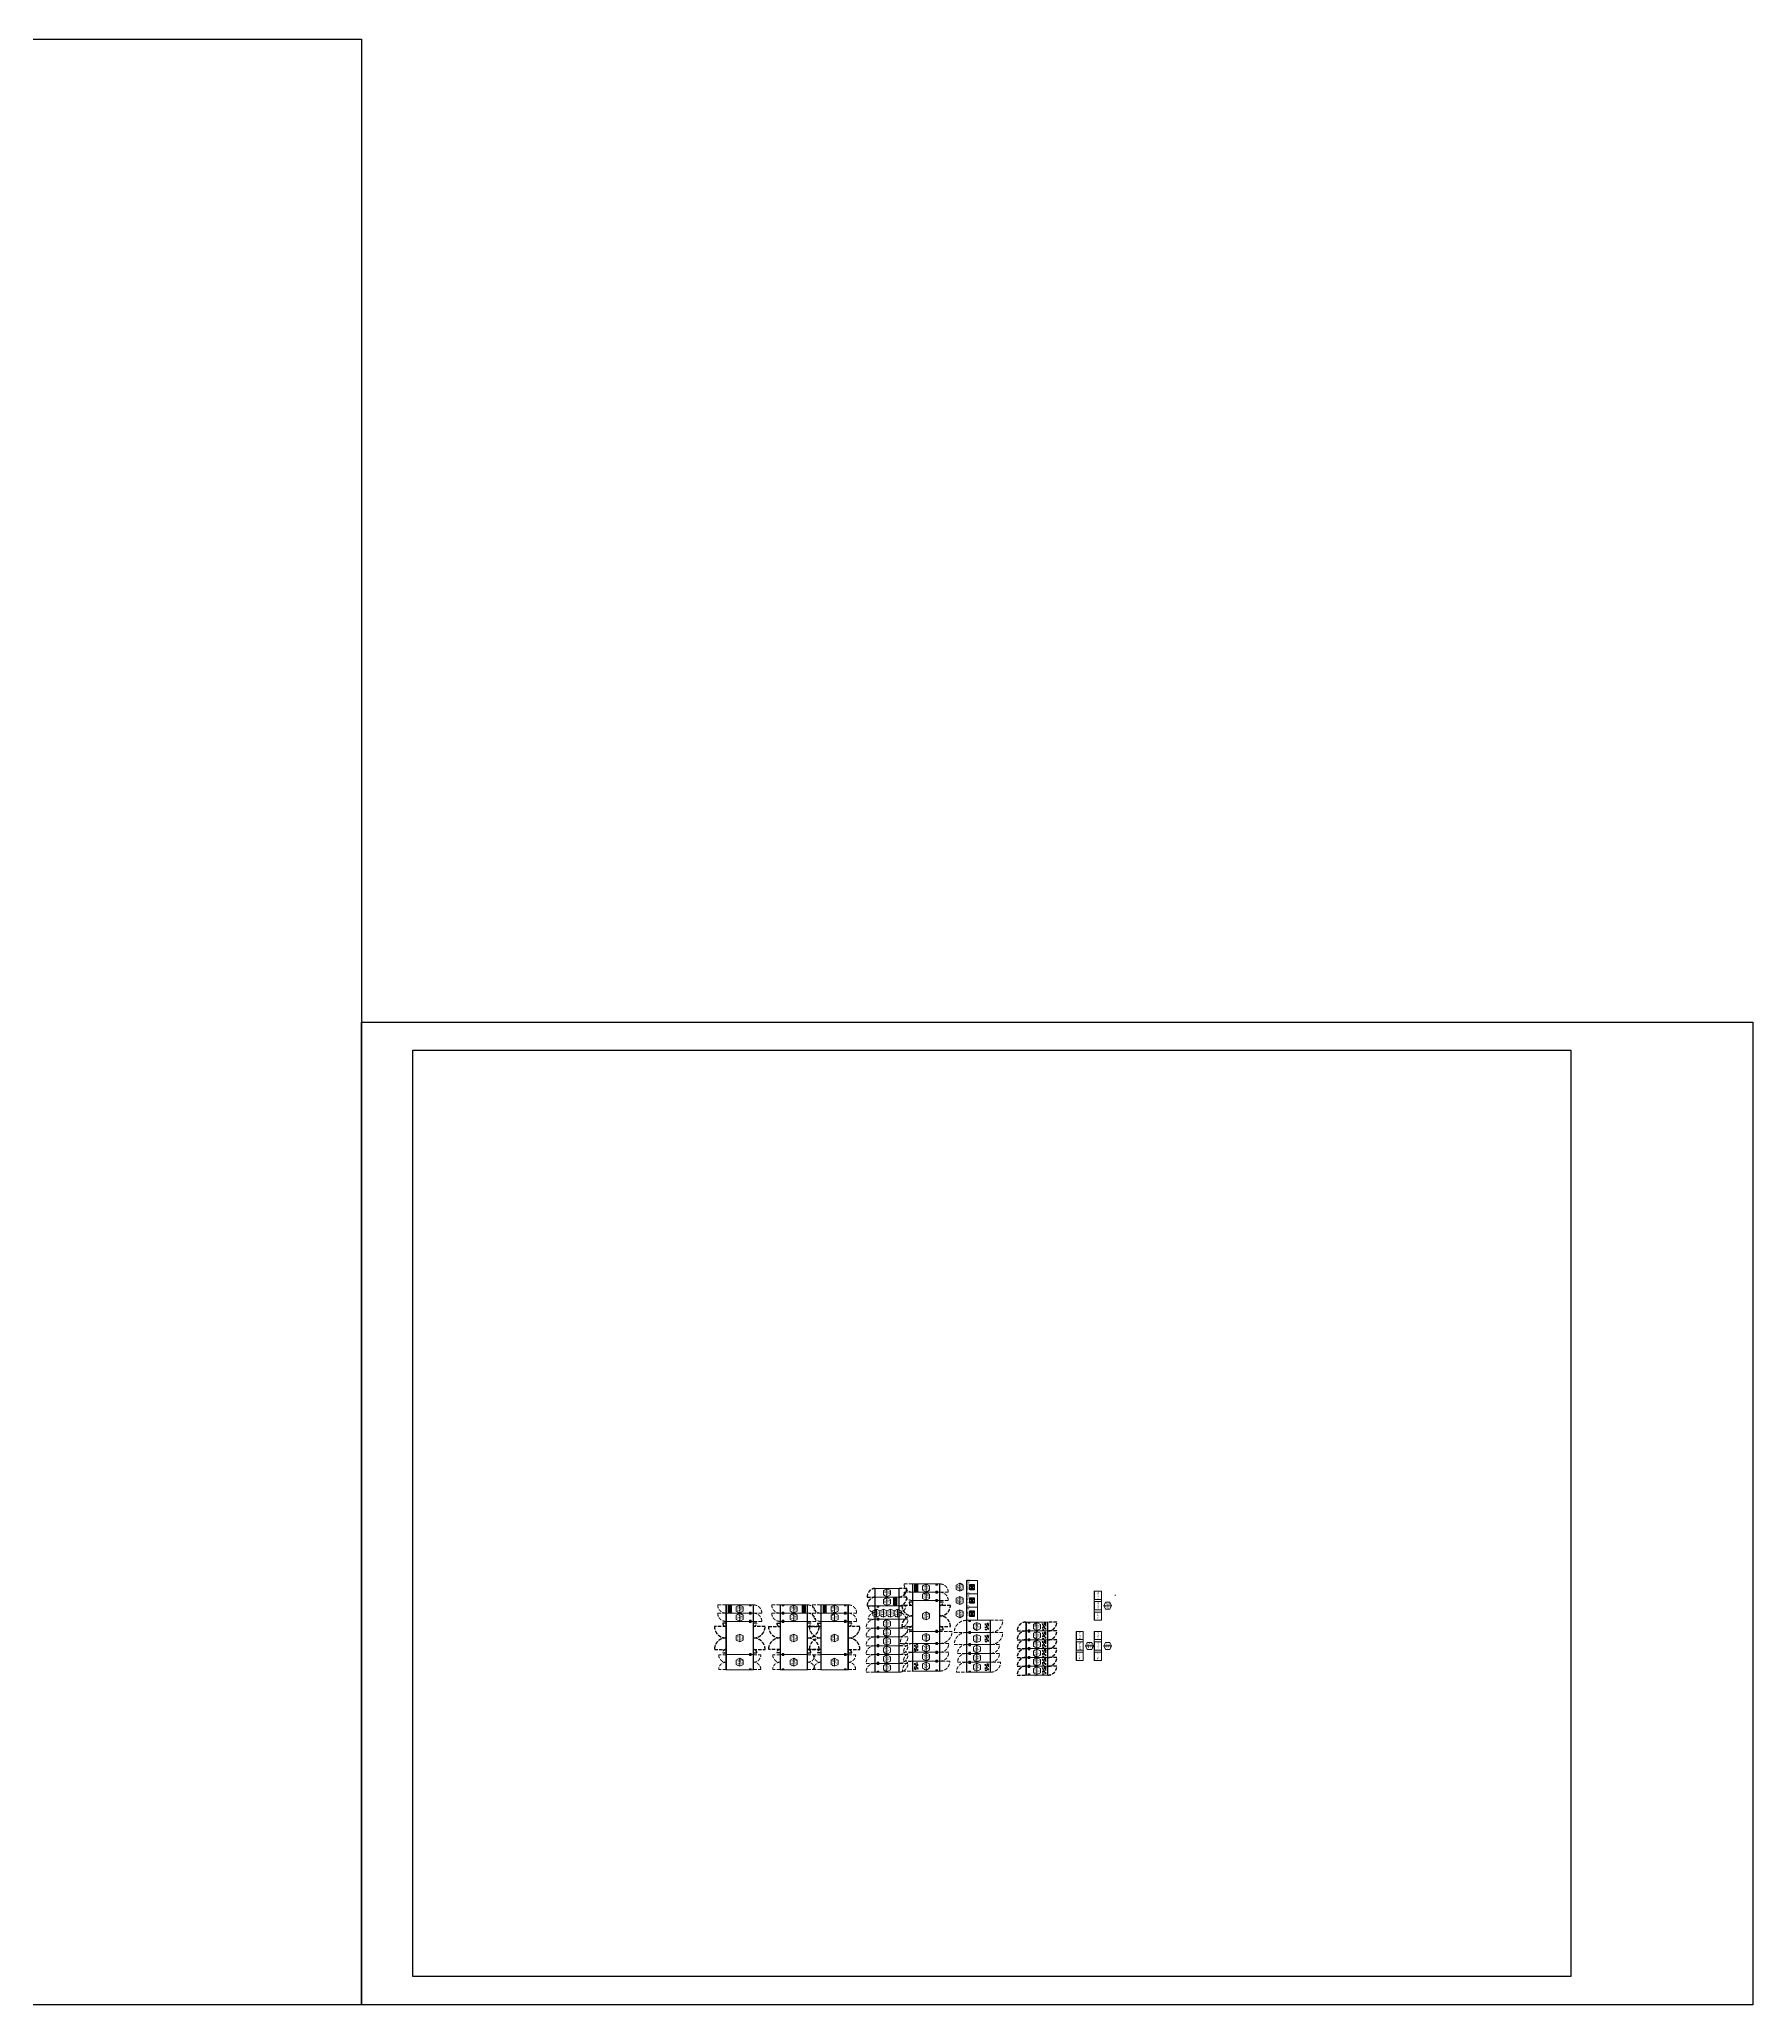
# Model space of a CAD drawing. Header units: millimetres. Extents: x 0 to 504600, y -356400 to 891000.
# Drawn here: x 223085 to 378450, y 712800 to 891000 of the extents above; entities that cross this region are included whole.
import ezdxf
from ezdxf.enums import TextEntityAlignment as Align

# ---------------------------------------------------------------- set-up
doc = ezdxf.new("R2010")
doc.units = ezdxf.units.MM
doc.header["$LTSCALE"] = 150
doc.linetypes.add('D1', pattern=[3, 1, -1, 1])
doc.linetypes.add('LH2', pattern=[2.85, 2, -0.85])
doc.layers.get('Defpoints').update_dxf_attribs({"color": 150})
doc.layers.add('-----31 Base Plan Equipment', color=5, linetype='Continuous', lineweight=0)
doc.layers.add('NOPLOT', color=191, linetype='Continuous', plot=False)
doc.styles.add('ELEC', font='')
doc.styles.get('ELEC').set_extended_font_data('Dotum')

# ---------------------------------------------------------------- blocks, each defined once
blk = doc.blocks.new('A$C2e8f9a8b')
at = {"color": 0}
blk.add_line((30, 750), (30, 0), dxfattribs=at)
blk.add_lwpolyline([(650, 0), (0, 0), (0, 750), (650, 750)], close=True, dxfattribs=at)
blk = doc.blocks.new('UPS 600kV')
blk.add_line((800, 850), (-402, 850))
blk.add_lwpolyline([(798, -100), (-402, -100), (-402, 900), (798, 900)], close=True)
at = {"layer": 'NOPLOT'}
for p, q in [((-52, 199), (448, 601)), ((448, 199), (-52, 601)), ((-52, 400), (448, 400))]:
    blk.add_line(p, q, dxfattribs=at)
blk.add_lwpolyline([(448, 601), (448, 199), (-52, 199), (-52, 601)], close=True, dxfattribs=at)
at = {"layer": 'NOPLOT', "style": 'ELEC', "width": 0.85}
blk.add_text('UPS 600', height=178.2, dxfattribs=at).set_placement((-26, 731), align=Align.MIDDLE_LEFT)
blk = doc.blocks.new('900X2500')
at = {"color": 8, "linetype": 'LH2'}
for p, q in [((-3400, 0), (-2458, 0)), ((900, 900), (-42, 900))]:
    blk.add_line(p, q, dxfattribs=at)
for p, q in [((-2460, 900), (-2460, 0)), ((-210, 850), (-360, 800)), ((-360, 850), (-210, 800)), ((-210, 50), (-360, 100)), ((-360, 50), (-210, 100)), ((-40, 900), (-40, 0))]:
    blk.add_line(p, q)
at = {"elevation": 0}
for points in [[(-2500, 900), (-2500, 0), (0, 0), (0, 900)], [(-360, 850), (-210, 850), (-210, 800), (-360, 800)], [(-360, 50), (-210, 50), (-210, 100), (-360, 100)]]:
    blk.add_lwpolyline(points, close=True, dxfattribs=at)
at = {"color": 8, "linetype": 'LH2'}
for centre, start, end in [((-2500, 0), 90, 180), ((0, 900), 270, 0)]:
    blk.add_arc(centre, 900, start, end, dxfattribs=at)
blk = doc.blocks.new('800X2500')
at = {"color": 8, "linetype": 'LH2'}
for p, q in [((-3300, 0), (-2458, 0)), ((800, 800), (-42, 800))]:
    blk.add_line(p, q, dxfattribs=at)
for p, q in [((-2460, 800), (-2460, 0)), ((-210, 750), (-360, 700)), ((-360, 750), (-210, 700)), ((-210, 50), (-360, 100)), ((-360, 50), (-210, 100)), ((-40, 800), (-40, 0))]:
    blk.add_line(p, q)
for points in [[(-2500, 800), (-2500, 0), (0, 0), (0, 800)], [(-360, 750), (-210, 750), (-210, 700), (-360, 700)], [(-360, 50), (-210, 50), (-210, 100), (-360, 100)]]:
    blk.add_lwpolyline(points, close=True)
for centre, start, end in [((-2500, 0), 90, 180), ((0, 800), 270, 0)]:
    blk.add_arc(centre, 800, start, end, dxfattribs=at)
blk = doc.blocks.new('1100X2500')
at = {"color": 8, "linetype": 'LH2'}
for p, q in [((-3600, 0), (-2458, 0)), ((1100, 1100), (-42, 1100))]:
    blk.add_line(p, q, dxfattribs=at)
for p, q in [((-2460, 1100), (-2460, 0)), ((-210, 1050), (-360, 1000)), ((-360, 1050), (-210, 1000)), ((-210, 50), (-360, 100)), ((-360, 50), (-210, 100)), ((-40, 1100), (-40, 0))]:
    blk.add_line(p, q)
at = {"elevation": 0}
for points in [[(-2500, 1100), (-2500, 0), (0, 0), (0, 1100)], [(-360, 1050), (-210, 1050), (-210, 1000), (-360, 1000)], [(-360, 50), (-210, 50), (-210, 100), (-360, 100)]]:
    blk.add_lwpolyline(points, close=True, dxfattribs=at)
at = {"color": 8, "linetype": 'LH2'}
for centre, start, end in [((-2500, 0), 90, 180), ((0, 1100), 270, 0)]:
    blk.add_arc(centre, 1100, start, end, dxfattribs=at)
blk = doc.blocks.new('750X2500')
at = {"color": 8, "linetype": 'LH2'}
for p, q in [((-3250, 750), (-2458, 750)), ((750, 0), (-42, 0))]:
    blk.add_line(p, q, dxfattribs=at)
for p, q in [((-2460, 750), (-2460, 0)), ((-210, 700), (-360, 650)), ((-360, 700), (-210, 650)), ((-210, 50), (-360, 100)), ((-360, 50), (-210, 100)), ((-40, 750), (-40, 0))]:
    blk.add_line(p, q)
for points in [[(-2500, 750), (-2500, 0), (0, 0), (0, 750)], [(-360, 700), (-210, 700), (-210, 650), (-360, 650)], [(-360, 50), (-210, 50), (-210, 100), (-360, 100)]]:
    blk.add_lwpolyline(points, close=True)
for centre, start, end in [((-2500, 750), 180, 270), ((0, 0), 0, 90)]:
    blk.add_arc(centre, 750, start, end, dxfattribs=at)
blk = doc.blocks.new('1400X2500')
at = {"color": 8, "linetype": 'LH2'}
for p, q in [((-2500, 1360, 0), (-3160, 1360, 0)), ((-2500, 40, 0), (-3160, 40, 0)), ((0, 1360, 0), (660, 1360, 0)), ((0, 40, 0), (660, 40, 0))]:
    blk.add_line(p, q, dxfattribs=at)
for p, q in [((-2458, 0, 0), (-2458, 1400, 0)), ((-360, 1350, 0), (-210, 1300, 0)), ((-360, 1300, 0), (-210, 1350, 0)), ((-360, 100, 0), (-210, 50, 0)), ((-360, 50, 0), (-210, 100, 0)), ((-40, 0), (-40, 1400))]:
    blk.add_line(p, q)
for points in [[(0, 0), (0, 1400), (-2500, 1400), (-2500, 0)], [(-210, 1350), (-210, 1300), (-360, 1300), (-360, 1350)], [(-210, 100), (-210, 50), (-360, 50), (-360, 100)]]:
    blk.add_lwpolyline(points, close=True)
for centre, start, end in [((-2500, 1360, 0), 180, 270), ((-2500, 40, 0), 90, 180), ((0, 1360, 0), 270, 0), ((0, 40, 0), 0, 90)]:
    blk.add_arc(centre, 660, start, end, dxfattribs=at)
blk = doc.blocks.new('800x2200')
at = {"color": 8, "linetype": 'LH2'}
for p, q in [((-3000, 0), (-2158, 0)), ((800, 800), (-42, 800))]:
    blk.add_line(p, q, dxfattribs=at)
for p, q in [((-2160, 0), (-2160, 800)), ((-1990, 750), (-1840, 700)), ((-1840, 750), (-1990, 700)), ((-1990, 50), (-1840, 100)), ((-1840, 50), (-1990, 100)), ((-40, 0), (-40, 800))]:
    blk.add_line(p, q)
for points in [[(0, 0), (0, 800), (-2200, 800), (-2200, 0)], [(-1840, 750), (-1990, 750), (-1990, 700), (-1840, 700)], [(-1840, 50), (-1990, 50), (-1990, 100), (-1840, 100)]]:
    blk.add_lwpolyline(points, close=True)
for centre, start, end in [((-2200, 0), 90, 180), ((0, 800), 270, 0)]:
    blk.add_arc(centre, 800, start, end, dxfattribs=at)
blk = doc.blocks.new('900x2200')
at = {"color": 8, "linetype": 'LH2'}
for p, q in [((-3100, 0), (-2158, 0)), ((900, 900), (-42, 900))]:
    blk.add_line(p, q, dxfattribs=at)
for p, q in [((-2160, 900), (-2160, 0)), ((-210, 850), (-360, 800)), ((-360, 850), (-210, 800)), ((-210, 50), (-360, 100)), ((-360, 50), (-210, 100)), ((-40, 900), (-40, 0))]:
    blk.add_line(p, q)
for points in [[(-2200, 900), (-2200, 0), (0, 0), (0, 900)], [(-360, 850), (-210, 850), (-210, 800), (-360, 800)], [(-360, 50), (-210, 50), (-210, 100), (-360, 100)]]:
    blk.add_lwpolyline(points, close=True)
for centre, start, end in [((-2200, 0), 90, 180), ((0, 900), 270, 0)]:
    blk.add_arc(centre, 900, start, end, dxfattribs=at)
blk = doc.blocks.new('1100x2200')
at = {"color": 8, "linetype": 'LH2'}
for p, q in [((-3300, 0), (-2158, 0)), ((1100, 1100), (-42, 1100))]:
    blk.add_line(p, q, dxfattribs=at)
for p, q in [((-2160, 0), (-2160, 1100)), ((-1990, 1050), (-1840, 1000)), ((-1840, 1050), (-1990, 1000)), ((-1990, 50), (-1840, 100)), ((-1840, 50), (-1990, 100)), ((-40, 0), (-40, 1100))]:
    blk.add_line(p, q)
at = {"elevation": 0}
for points in [[(0, 0), (0, 1100), (-2200, 1100), (-2200, 0)], [(-1840, 1050), (-1990, 1050), (-1990, 1000), (-1840, 1000)], [(-1840, 50), (-1990, 50), (-1990, 100), (-1840, 100)]]:
    blk.add_lwpolyline(points, close=True, dxfattribs=at)
at = {"color": 8, "linetype": 'LH2'}
for centre, start, end in [((-2200, 0), 90, 180), ((0, 1100), 270, 0)]:
    blk.add_arc(centre, 1100, start, end, dxfattribs=at)
blk = doc.blocks.new('1200X2200')
at = {"color": 8, "linetype": 'LH2'}
for p, q in [((-2800, 1200), (-2158, 1200)), ((-2800, 0), (-2158, 0)), ((600, 1200), (-42, 1200)), ((600, 0), (-42, 0))]:
    blk.add_line(p, q, dxfattribs=at)
for p, q in [((-2160, 0), (-2160, 1200)), ((-1990, 1150), (-1840, 1100)), ((-1840, 1150), (-1990, 1100)), ((-1990, 50), (-1840, 100)), ((-1840, 50), (-1990, 100)), ((-40, 0), (-40, 1200))]:
    blk.add_line(p, q)
for points in [[(0, 0), (0, 1200), (-2200, 1200), (-2200, 0)], [(-1840, 1150), (-1990, 1150), (-1990, 1100), (-1840, 1100)], [(-1840, 50), (-1990, 50), (-1990, 100), (-1840, 100)]]:
    blk.add_lwpolyline(points, close=True)
for centre, start, end in [((-2200, 1200), 180, 270), ((-2200, 0), 90, 180), ((0, 1200), 270, 0), ((0, 0), 0, 90)]:
    blk.add_arc(centre, 600, start, end, dxfattribs=at)

msp = doc.modelspace()

# ---------------------------------------------------------------- linework, layer by layer
at = {"layer": '-----31 Base Plan Equipment'}
for p, q in [((298890, 749750), (298890, 750550)), ((301010, 749750), (301010, 750550)), ((298890, 748950), (298890, 749750)), ((301010, 748950), (301010, 749750)), ((302290, 749450), (302290, 746650)), ((304390, 749400), (304540, 749350)), ((304390, 749350), (304540, 749400)), ((304710, 749450), (304710, 746650)), ((285390, 747550), (285390, 744550)), ((287490, 747500), (287640, 747450)), ((287490, 747450), (287640, 747500)), ((287810, 747550), (287810, 744550)), ((290290, 747550), (290290, 744550)), ((290610, 747450), (290460, 747500)), ((290610, 747500), (290460, 747450)), ((292710, 747550), (292710, 744550)), ((293990, 747550), (293990, 744550)), ((296090, 747500), (296240, 747450)), ((296090, 747450), (296240, 747500)), ((296410, 747550), (296410, 744550)), ((304390, 746750), (304540, 746700)), ((304390, 746700), (304540, 746750)), ((309550, 747650), (308850, 747650)), ((312590, 746685), (312590, 747485)), ((312590, 745885), (312590, 746685)), ((312760, 747435), (312910, 747385)), ((312910, 747435), (312760, 747385)), ((312760, 746735), (312910, 746785)), ((312910, 746735), (312760, 746785)), ((314510, 746685), (314510, 747485)), ((314510, 745885), (314510, 746685)), ((312590, 745085), (312590, 745885)), ((312590, 744285), (312590, 745085)), ((312760, 746635), (312910, 746585)), ((312910, 746635), (312760, 746585)), ((312760, 745935), (312910, 745985)), ((312910, 745935), (312760, 745985)), ((312760, 745835), (312910, 745785)), ((312910, 745835), (312760, 745785)), ((312760, 745135), (312910, 745185)), ((312910, 745135), (312760, 745185)), ((312760, 745035), (312910, 744985)), ((312910, 745035), (312760, 744985)), ((314510, 745085), (314510, 745885)), ((314510, 744285), (314510, 745085)), ((287490, 744650), (287640, 744600)), ((287490, 744600), (287640, 744650)), ((290610, 744600), (290460, 744650)), ((290610, 744650), (290460, 744600)), ((296090, 744650), (296240, 744600)), ((296090, 744600), (296240, 744650)), ((312590, 743485), (312590, 744285)), ((312590, 742685), (312590, 743485)), ((312760, 744335), (312910, 744385)), ((312910, 744335), (312760, 744385)), ((312760, 744235), (312910, 744185)), ((312910, 744235), (312760, 744185)), ((312760, 743535), (312910, 743585)), ((312910, 743535), (312760, 743585)), ((312760, 743435), (312910, 743385)), ((312910, 743435), (312760, 743385)), ((314510, 743485), (314510, 744285)), ((314510, 742685), (314510, 743485)), ((312760, 742735), (312910, 742785)), ((312910, 742735), (312760, 742785))]:
    msp.add_line(p, q, dxfattribs=at)
for points in [[(298850, 749750), (298850, 750550), (301050, 750550), (301050, 749750)], [(298850, 748950), (298850, 749750), (301050, 749750), (301050, 748950)], [(304750, 749450), (304750, 746650), (302250, 746650), (302250, 749450)], [(304540, 749400), (304540, 749350), (304390, 749350), (304390, 749400)], [(287850, 747550), (287850, 744550), (285350, 744550), (285350, 747550)], [(287640, 747500), (287640, 747450), (287490, 747450), (287490, 747500)], [(292750, 747550), (292750, 744550), (290250, 744550), (290250, 747550)], [(290460, 747450), (290460, 747500), (290610, 747500), (290610, 747450)], [(296450, 747550), (296450, 744550), (293950, 744550), (293950, 747550)], [(296240, 747500), (296240, 747450), (296090, 747450), (296090, 747500)], [(304540, 746750), (304540, 746700), (304390, 746700), (304390, 746750)], [(314550, 746685), (314550, 747485), (312550, 747485), (312550, 746685)], [(314550, 745885), (314550, 746685), (312550, 746685), (312550, 745885)], [(312910, 747435), (312760, 747435), (312760, 747385), (312910, 747385)], [(312910, 746735), (312760, 746735), (312760, 746785), (312910, 746785)], [(314550, 745085), (314550, 745885), (312550, 745885), (312550, 745085)], [(314550, 744285), (314550, 745085), (312550, 745085), (312550, 744285)], [(312910, 746635), (312760, 746635), (312760, 746585), (312910, 746585)], [(312910, 745935), (312760, 745935), (312760, 745985), (312910, 745985)], [(312910, 745835), (312760, 745835), (312760, 745785), (312910, 745785)], [(312910, 745135), (312760, 745135), (312760, 745185), (312910, 745185)], [(312910, 745035), (312760, 745035), (312760, 744985), (312910, 744985)], [(287640, 744650), (287640, 744600), (287490, 744600), (287490, 744650)], [(290460, 744600), (290460, 744650), (290610, 744650), (290610, 744600)], [(296240, 744650), (296240, 744600), (296090, 744600), (296090, 744650)], [(314550, 743485), (314550, 744285), (312550, 744285), (312550, 743485)], [(314550, 742685), (314550, 743485), (312550, 743485), (312550, 742685)], [(312910, 744335), (312760, 744335), (312760, 744385), (312910, 744385)], [(312910, 744235), (312760, 744235), (312760, 744185), (312910, 744185)], [(312910, 743535), (312760, 743535), (312760, 743585), (312910, 743585)], [(312910, 743435), (312760, 743435), (312760, 743385), (312910, 743385)], [(312910, 742735), (312760, 742735), (312760, 742785), (312910, 742785)]]:
    msp.add_lwpolyline(points, close=True, dxfattribs=at)
for points in [[(299950, 750510), (299950, 749790), (299630, 749950), (299630, 750350), (299950, 750510), (300270, 750350), (300270, 749950), (299950, 749790)], [(303500, 750935), (303500, 750215), (303820, 750375), (303820, 750775), (303500, 750935), (303180, 750775), (303180, 750375), (303500, 750215)], [(306548, 750290), (306548, 751010), (306228, 750850), (306228, 750450), (306548, 750290), (306868, 750450), (306868, 750850), (306548, 751010)], [(286600, 749035), (286600, 748315), (286920, 748475), (286920, 748875), (286600, 749035), (286280, 748875), (286280, 748475), (286600, 748315)], [(291500, 749035), (291500, 748315), (291820, 748475), (291820, 748875), (291500, 749035), (291180, 748875), (291180, 748475), (291500, 748315)], [(295200, 749035), (295200, 748315), (295520, 748475), (295520, 748875), (295200, 749035), (294880, 748875), (294880, 748475), (295200, 748315)], [(299950, 749710), (299950, 748990), (299630, 749150), (299630, 749550), (299950, 749710), (300270, 749550), (300270, 749150), (299950, 748990)], [(303500, 750185), (303500, 749465), (303820, 749625), (303820, 750025), (303500, 750185), (303180, 750025), (303180, 749625), (303500, 749465)], [(306548, 749090), (306548, 749810), (306228, 749650), (306228, 749250), (306548, 749090), (306868, 749250), (306868, 749650), (306548, 749810)], [(306548, 747890), (306548, 748610), (306228, 748450), (306228, 748050), (306548, 747890), (306868, 748050), (306868, 748450), (306548, 748610)], [(320700, 749920), (320600, 749920)], [(286600, 748285), (286600, 747565), (286920, 747725), (286920, 748125), (286600, 748285), (286280, 748125), (286280, 747725), (286600, 747565)], [(291500, 748285), (291500, 747565), (291820, 747725), (291820, 748125), (291500, 748285), (291180, 748125), (291180, 747725), (291500, 747565)], [(295200, 748285), (295200, 747565), (295520, 747725), (295520, 748125), (295200, 748285), (294880, 748125), (294880, 747725), (295200, 747565)], [(299950, 747710), (299950, 746990), (299630, 747150), (299630, 747550), (299950, 747710), (300270, 747550), (300270, 747150), (299950, 746990)], [(299950, 746910), (299950, 746190), (299630, 746350), (299630, 746750), (299950, 746910), (300270, 746750), (300270, 746350), (299950, 746190)], [(303500, 748410), (303500, 747690), (303820, 747850), (303820, 748250), (303500, 748410), (303180, 748250), (303180, 747850), (303500, 747690)], [(308100, 747460), (308100, 746740), (308420, 746900), (308420, 747300), (308100, 747460), (307780, 747300), (307780, 746900), (308100, 746740)], [(313550, 747445), (313550, 746725), (313870, 746885), (313870, 747285), (313550, 747445), (313230, 747285), (313230, 746885), (313550, 746725)], [(286600, 746410), (286600, 745690), (286920, 745850), (286920, 746250), (286600, 746410), (286280, 746250), (286280, 745850), (286600, 745690)], [(291500, 746410), (291500, 745690), (291820, 745850), (291820, 746250), (291500, 746410), (291180, 746250), (291180, 745850), (291500, 745690)], [(295200, 746410), (295200, 745690), (295520, 745850), (295520, 746250), (295200, 746410), (294880, 746250), (294880, 745850), (295200, 745690)], [(299950, 746110), (299950, 745390), (299630, 745550), (299630, 745950), (299950, 746110), (300270, 745950), (300270, 745550), (299950, 745390)], [(299950, 745310), (299950, 744590), (299630, 744750), (299630, 745150), (299950, 745310), (300270, 745150), (300270, 744750), (299950, 744590)], [(303500, 746460), (303500, 745740), (303820, 745900), (303820, 746300), (303500, 746460), (303180, 746300), (303180, 745900), (303500, 745740)], [(303500, 745510), (303500, 744790), (303820, 744950), (303820, 745350), (303500, 745510), (303180, 745350), (303180, 744950), (303500, 744790)], [(308100, 746360), (308100, 745640), (308420, 745800), (308420, 746200), (308100, 746360), (307780, 746200), (307780, 745800), (308100, 745640)], [(308100, 745410), (308100, 744690), (308420, 744850), (308420, 745250), (308100, 745410), (307780, 745250), (307780, 744850), (308100, 744690)], [(313550, 746645), (313550, 745925), (313870, 746085), (313870, 746485), (313550, 746645), (313230, 746485), (313230, 746085), (313550, 745925)], [(313550, 745845), (313550, 745125), (313870, 745285), (313870, 745685), (313550, 745845), (313230, 745685), (313230, 745285), (313550, 745125)], [(313550, 745045), (313550, 744325), (313870, 744485), (313870, 744885), (313550, 745045), (313230, 744885), (313230, 744485), (313550, 744325)], [(286600, 744210), (286600, 743490), (286920, 743650), (286920, 744050), (286600, 744210), (286280, 744050), (286280, 743650), (286600, 743490)], [(291500, 744210), (291500, 743490), (291820, 743650), (291820, 744050), (291500, 744210), (291180, 744050), (291180, 743650), (291500, 743490)], [(295200, 744210), (295200, 743490), (295520, 743650), (295520, 744050), (295200, 744210), (294880, 744050), (294880, 743650), (295200, 743490)], [(299950, 744510), (299950, 743790), (299630, 743950), (299630, 744350), (299950, 744510), (300270, 744350), (300270, 743950), (299950, 743790)], [(299950, 743710), (299950, 742990), (299630, 743150), (299630, 743550), (299950, 743710), (300270, 743550), (300270, 743150), (299950, 742990)], [(303500, 744710), (303500, 743990), (303820, 744150), (303820, 744550), (303500, 744710), (303180, 744550), (303180, 744150), (303500, 743990)], [(303500, 743860), (303500, 743140), (303820, 743300), (303820, 743700), (303500, 743860), (303180, 743700), (303180, 743300), (303500, 743140)], [(308100, 744610), (308100, 743890), (308420, 744050), (308420, 744450), (308100, 744610), (307780, 744450), (307780, 744050), (308100, 743890)], [(308100, 743760), (308100, 743040), (308420, 743200), (308420, 743600), (308100, 743760), (307780, 743600), (307780, 743200), (308100, 743040)], [(313550, 744245), (313550, 743525), (313870, 743685), (313870, 744085), (313550, 744245), (313230, 744085), (313230, 743685), (313550, 743525)], [(313550, 743445), (313550, 742725), (313870, 742885), (313870, 743285), (313550, 743445), (313230, 743285), (313230, 742885), (313550, 742725)]]:
    msp.add_lwpolyline(points, dxfattribs=at)
at = {"layer": '-----31 Base Plan Equipment', "elevation": 0}
for points in [[(319400, 747650), (318750, 747650), (318750, 750300), (319400, 750300)], [(317750, 744000), (317100, 744000), (317100, 746650), (317750, 746650)], [(319400, 744000), (318750, 744000), (318750, 746650), (319400, 746650)]]:
    msp.add_lwpolyline(points, close=True, dxfattribs=at)
for points in [[(298990, 748660), (298990, 747940), (299310, 748100), (299310, 748500), (298990, 748660), (298670, 748500), (298670, 748100), (298990, 747940)], [(299630, 748660), (299630, 747940), (299950, 748100), (299950, 748500), (299630, 748660), (299310, 748500), (299310, 748100), (299630, 747940)], [(300270, 748660), (300270, 747940), (300590, 748100), (300590, 748500), (300270, 748660), (299950, 748500), (299950, 748100), (300270, 747940)], [(300910, 748660), (300910, 747940), (301230, 748100), (301230, 748500), (300910, 748660), (300590, 748500), (300590, 748100), (300910, 747940)], [(320320, 748975), (319600, 748975), (319760, 749295), (320160, 749295), (320320, 748975), (320160, 748655), (319760, 748655), (319600, 748975)], [(318670, 745325), (317950, 745325), (318110, 745645), (318510, 745645), (318670, 745325), (318510, 745005), (318110, 745005), (317950, 745325)], [(320320, 745325), (319600, 745325), (319760, 745645), (320160, 745645), (320320, 745325), (320160, 745005), (319760, 745005), (319600, 745325)]]:
    msp.add_lwpolyline(points, dxfattribs=at)
at = {"color": 8, "linetype": 'LH2', "elevation": 0}
for points in [[(298850, 750550, 0.3857431), (298150, 749750), (298850, 749750)], [(298850, 749750, 0.3857431), (298150, 748950), (298850, 748950)], [(302250, 749300), (301950, 749300, 0.4142136), (302250, 749000), (301300, 749000, 0.4142136), (302250, 748050, 0.4142136), (301300, 747100), (302250, 747100, 0.4142136), (301950, 746800), (302250, 746800)], [(304750, 746800), (305050, 746800, 0.4142136), (304750, 747100), (305700, 747100, 0.4142136), (304750, 748050, 0.4142136), (305700, 749000), (304750, 749000, 0.4142136), (305050, 749300), (304750, 749300)], [(285350, 747400), (285050, 747400, 0.4142136), (285350, 747100), (284300, 747100, 0.4142136), (285350, 746050, 0.4142136), (284300, 745000), (285350, 745000, 0.4142136), (285050, 744700), (285350, 744700)], [(287850, 744700), (288150, 744700, 0.4142136), (287850, 745000), (288900, 745000, 0.4142136), (287850, 746050, 0.4142136), (288900, 747100), (287850, 747100, 0.4142136), (288150, 747400), (287850, 747400)], [(290250, 744700), (289950, 744700, -0.4142136), (290250, 745000), (289200, 745000, -0.4142136), (290250, 746050, -0.4142136), (289200, 747100), (290250, 747100, -0.4142136), (289950, 747400), (290250, 747400)], [(292750, 744700), (293050, 744700, 0.4142136), (292750, 745000), (293800, 745000, 0.4142136), (292750, 746050, 0.4142136), (293800, 747100), (292750, 747100, 0.4142136), (293050, 747400), (292750, 747400)], [(293950, 744700), (293650, 744700, -0.4142136), (293950, 745000), (292900, 745000, -0.4142136), (293950, 746050, -0.4142136), (292900, 747100), (293950, 747100, -0.4142136), (293650, 747400), (293950, 747400)], [(296450, 744700), (296750, 744700, 0.4142136), (296450, 745000), (297500, 745000, 0.4142136), (296450, 746050, 0.4142136), (297500, 747100), (296450, 747100, 0.4142136), (296750, 747400), (296450, 747400)]]:
    msp.add_lwpolyline(points, format="xyb", dxfattribs=at)
at = {"color": 8, "linetype": 'LH2'}
for points in [[(301050, 749750, 0.3857431), (301750, 750550), (301050, 750550)], [(301050, 748950, 0.3857431), (301750, 749750), (301050, 749750)], [(312550, 747485, 0.4142136), (311750, 746685), (312592, 746685)], [(312550, 746685, 0.4142136), (311750, 745885), (312592, 745885)], [(314550, 746685, 0.4142136), (315350, 747485), (314508, 747485)], [(314550, 745885, 0.4142136), (315350, 746685), (314508, 746685)], [(312550, 745885, 0.4142136), (311750, 745085), (312592, 745085)], [(312550, 745085, 0.4142136), (311750, 744285), (312592, 744285)], [(314550, 745085, 0.4142136), (315350, 745885), (314508, 745885)], [(314550, 744285, 0.4142136), (315350, 745085), (314508, 745085)], [(312550, 744285, 0.4142136), (311750, 743485), (312592, 743485)], [(312550, 743485, 0.4142136), (311750, 742685), (312592, 742685)], [(314550, 743485, 0.4142136), (315350, 744285), (314508, 744285)], [(314550, 742685, 0.4142136), (315350, 743485), (314508, 743485)]]:
    msp.add_lwpolyline(points, format="xyb", dxfattribs=at)
at = {"layer": 'Defpoints'}
for points in [[(0, 891000), (252300, 891000), (252300, 712800), (0, 712800)], [(252300, 801900), (378450, 801900), (378450, 712800), (252300, 712800)], [(256950, 799350), (361950, 799350), (361950, 715350), (256950, 715350)]]:
    msp.add_lwpolyline(points, close=True, dxfattribs=at)
at = {"layer": 'NOPLOT'}
for p, q in [((302750, 750875), (302450, 750275)), ((302450, 750875), (302750, 750275)), ((302600, 750875), (302600, 750275)), ((285850, 748975), (285550, 748375)), ((285550, 748975), (285850, 748375)), ((285700, 748975), (285700, 748375)), ((292250, 748375), (292550, 748975)), ((292550, 748375), (292250, 748975)), ((292400, 748375), (292400, 748975)), ((294450, 748975), (294150, 748375)), ((294150, 748975), (294450, 748375)), ((294300, 748975), (294300, 748375)), ((300548, 749050), (300848, 749650)), ((300848, 749050), (300548, 749650)), ((300698, 749050), (300698, 749650))]:
    msp.add_line(p, q, dxfattribs=at)
at = {"layer": 'NOPLOT', "linetype": 'D1'}
for p, q in [((309150, 747375), (308850, 746825)), ((309150, 746825), (308850, 747375)), ((309000, 747375), (309000, 746825)), ((314350, 747360), (314050, 746810)), ((314350, 746810), (314050, 747360)), ((314200, 747360), (314200, 746810)), ((302450, 744875), (302750, 745425)), ((302450, 745425), (302750, 744875)), ((302600, 744875), (302600, 745425)), ((309150, 746275), (308850, 745725)), ((309150, 745725), (308850, 746275)), ((309000, 746275), (309000, 745725)), ((314350, 746560), (314050, 746010)), ((314350, 746010), (314050, 746560)), ((314350, 745760), (314050, 745210)), ((314350, 745210), (314050, 745760)), ((314350, 744960), (314050, 744410)), ((314350, 744410), (314050, 744960)), ((314200, 746560), (314200, 746010)), ((314200, 745760), (314200, 745210)), ((314200, 744960), (314200, 744410)), ((302450, 743225), (302750, 743775)), ((302450, 743775), (302750, 743225)), ((302600, 743225), (302600, 743775)), ((309150, 743675), (308850, 743125)), ((309150, 743125), (308850, 743675)), ((309000, 743675), (309000, 743125)), ((314350, 744160), (314050, 743610)), ((314350, 743610), (314050, 744160)), ((314350, 743360), (314050, 742810)), ((314350, 742810), (314050, 743360)), ((314200, 744160), (314200, 743610)), ((314200, 743360), (314200, 742810))]:
    msp.add_line(p, q, dxfattribs=at)
at = {"layer": 'NOPLOT', "elevation": 0}
for points in [[(302750, 750875), (302450, 750875), (302450, 750275), (302750, 750275)], [(285850, 748975), (285550, 748975), (285550, 748375), (285850, 748375)], [(292250, 748375), (292550, 748375), (292550, 748975), (292250, 748975)], [(294450, 748975), (294150, 748975), (294150, 748375), (294450, 748375)]]:
    msp.add_lwpolyline(points, close=True, dxfattribs=at)
at = {"layer": 'NOPLOT'}
msp.add_lwpolyline([(300548, 749050), (300848, 749050), (300848, 749650), (300548, 749650)], close=True, dxfattribs=at)
at = {"layer": 'NOPLOT', "linetype": 'D1'}
for points in [[(308850, 747375), (308850, 746825), (309150, 746825), (309150, 747375)], [(314050, 747360), (314050, 746810), (314350, 746810), (314350, 747360)], [(302750, 744875), (302750, 745425), (302450, 745425), (302450, 744875)], [(308850, 746275), (308850, 745725), (309150, 745725), (309150, 746275)], [(314050, 746560), (314050, 746010), (314350, 746010), (314350, 746560)], [(314050, 745760), (314050, 745210), (314350, 745210), (314350, 745760)], [(314050, 744960), (314050, 744410), (314350, 744410), (314350, 744960)], [(302750, 743225), (302750, 743775), (302450, 743775), (302450, 743225)], [(308850, 743675), (308850, 743125), (309150, 743125), (309150, 743675)], [(314050, 744160), (314050, 743610), (314350, 743610), (314350, 744160)], [(314050, 743360), (314050, 742810), (314350, 742810), (314350, 743360)]]:
    msp.add_lwpolyline(points, close=True, dxfattribs=at)

# ---------------------------------------------------------------- block references
at = {"layer": '-----31 Base Plan Equipment'}
for name, p in [('750X2500', (304750, 750200)), ('A$C2e8f9a8b', (318750, 749550, 0)), ('750X2500', (287850, 748300)), ('750X2500', (296450, 748300)), ('750X2500', (304750, 749450)), ('A$C2e8f9a8b', (318750, 748600, 0)), ('750X2500', (287850, 747550)), ('750X2500', (296450, 747550)), ('800x2200', (301050, 746950)), ('800x2200', (301050, 746150)), ('1100x2200', (309350, 746550)), ('A$C2e8f9a8b', (318750, 747650, 0)), ('800x2200', (301050, 745350)), ('800x2200', (301050, 744550)), ('1100X2500', (304750, 745550)), ('800X2500', (304750, 744750)), ('1100x2200', (309350, 745450)), ('800x2200', (309350, 744650)), ('A$C2e8f9a8b', (317100, 745900, 0)), ('A$C2e8f9a8b', (317100, 744950, 0)), ('A$C2e8f9a8b', (318750, 745900, 0)), ('A$C2e8f9a8b', (318750, 744950, 0)), ('1400X2500', (287850, 743150)), ('1400X2500', (296450, 743150)), ('800x2200', (301050, 743750)), ('800x2200', (301050, 742950)), ('900X2500', (304750, 743050)), ('800X2500', (304750, 743950)), ('800x2200', (309350, 743850)), ('A$C2e8f9a8b', (317100, 744000, 0)), ('A$C2e8f9a8b', (318750, 744000, 0))]:
    msp.add_blockref(name, p, dxfattribs=at)
for name, p, rotation in [('UPS 600kV', (308050, 750452), 90), ('750X2500', (290250, 749050), 180), ('UPS 600kV', (308050, 749252), 90), ('UPS 600kV', (308050, 748052), 90), ('750X2500', (290250, 748300), 180), ('1400X2500', (290250, 744550), 180), ('900x2200', (307150, 743850), 180)]:
    msp.add_blockref(name, p, dxfattribs=dict(at, rotation=rotation))
at = {"layer": '-----31 Base Plan Equipment', "linetype": 'LH2'}
msp.add_blockref('1200X2200', (301050, 747750), dxfattribs=at)

# ---------------------------------------------------------------- texts
at = {"layer": '-----31 Base Plan Equipment', "style": 'ELEC'}
for s, height, rotation, width, p in [('3A-1', 200, 270, 0.7, (299790, 750150)), ('RF', 200, 270, 0.7, (300110, 750150)), ('CR-2-1', 200, 270, 0.7, (303348, 750545)), ('HV', 200, 270, 0.7, (303651, 750592)), ('UPS', 200, 90, 0.7, (306397, 750634)), ('CR-2-3', 200, 90, 0.7, (306682, 750655)), ('CR-5-1', 200, 270, 0.7, (286448, 748645)), ('HV', 200, 270, 0.7, (286751, 748692)), ('CR-4-1', 200, 270, 0.7, (291348, 748645)), ('HV', 200, 270, 0.7, (291651, 748692)), ('CR-3-1', 200, 270, 0.7, (295048, 748645)), ('HV', 200, 270, 0.7, (295351, 748692)), ('CR-5-1', 200, 270, 0.7, (298857, 748279)), ('CR-4-1', 200, 270, 0.7, (299497, 748279)), ('3A', 200, 270, 0.7, (299790, 749350)), ('RF', 200, 270, 0.7, (300110, 749350)), ('CR-3-1', 200, 270, 0.7, (300137, 748279)), ('CR-2-1', 200, 270, 0.7, (300777, 748279)), ('CR-2-PT', 200, 270, 0.7, (303348, 749795)), ('HV', 200, 270, 0.7, (303651, 749842)), ('UPS', 200, 90, 0.7, (306397, 749434)), ('CR-2-2', 200, 90, 0.7, (306682, 749455)), ('CR-2-1', 200, 90, 0.7, (306682, 748255)), ('Battery Rack #2', 100, 270, 0.6, (319103, 749928, 0)), ('Battery Rack #1', 100, 270, 0.6, (319103, 748966, 0)), ('CR-5-PT', 200, 270, 0.7, (286448, 747895)), ('HV', 200, 270, 0.7, (286751, 747942)), ('CR-4-PT', 200, 270, 0.7, (291348, 747895)), ('HV', 200, 270, 0.7, (291651, 747942)), ('CR-3-PT', 200, 270, 0.7, (295048, 747895)), ('HV', 200, 270, 0.7, (295351, 747942)), ('SC', 200, 270, 0.7, (299141, 748311)), ('SC', 200, 270, 0.7, (299781, 748311)), ('CR-5-3', 200, 270, 0.7, (299817, 747355)), ('CR-5-2', 200, 270, 0.7, (299817, 746555)), ('LV', 200, 270, 0.7, (300101, 747376)), ('LV', 200, 270, 0.7, (300101, 746576)), ('SC', 200, 270, 0.7, (300421, 748311)), ('SC', 200, 270, 0.7, (301061, 748311)), ('CR-2-1', 200, 270, 0.7, (303342, 748017)), ('TR', 200, 270, 0.7, (303651, 748062)), ('UPS', 200, 90, 0.7, (306397, 748234)), ('CR-2-9', 200, 270, 0.7, (307967, 747079)), ('LV', 200, 270, 0.7, (308251, 747126)), ('CRB-1-7', 200, 270, 0.7, (313417, 747064)), ('LV', 200, 270, 0.7, (313701, 747096)), ('Junction Box', 100, 270, 0.6, (319072, 748025, 0)), ('CR-5-1', 200, 270, 0.7, (286442, 746017)), ('TR', 200, 270, 0.7, (286751, 746062)), ('CR-4-1', 200, 270, 0.7, (291342, 746017)), ('TR', 200, 270, 0.7, (291651, 746062)), ('CR-3-1', 200, 270, 0.7, (295042, 746017)), ('TR', 200, 270, 0.7, (295351, 746062)), ('CR-4-3', 200, 270, 0.7, (299817, 745755)), ('CR-4-2', 200, 270, 0.7, (299817, 744955)), ('LV', 200, 270, 0.7, (300101, 745776)), ('LV', 200, 270, 0.7, (300101, 744976)), ('CR-2-1', 200, 270, 0.7, (303367, 746079)), ('CR-2-2', 200, 270, 0.7, (303367, 745129)), ('LV', 200, 270, 0.7, (303651, 746126)), ('LV', 200, 270, 0.7, (303651, 745161)), ('CR-2-8', 200, 270, 0.7, (307967, 745979)), ('CR-2-7', 200, 270, 0.7, (307967, 745029)), ('LV', 200, 270, 0.7, (308251, 746026)), ('LV', 200, 270, 0.7, (308251, 745061)), ('CRB-1-8', 200, 270, 0.7, (313417, 746264)), ('CRB-1-9', 200, 270, 0.7, (313417, 745464)), ('CRB-1-10', 200, 270, 0.7, (313417, 744664)), ('LV', 200, 270, 0.7, (313701, 746296)), ('LV', 200, 270, 0.7, (313701, 745496)), ('Battery Rack #2', 100, 270, 0.6, (317453, 746278, 0)), ('Battery Rack #1', 100, 270, 0.6, (317453, 745316, 0)), ('Battery Rack #2', 100, 270, 0.6, (319103, 746278, 0)), ('Battery Rack #1', 100, 270, 0.6, (319103, 745316, 0)), ('CR-5-1', 200, 270, 0.7, (286467, 743829)), ('LV', 200, 270, 0.7, (286751, 743861)), ('CR-4-1', 200, 270, 0.7, (291367, 743829)), ('LV', 200, 270, 0.7, (291651, 743861)), ('CR-3-1', 200, 270, 0.7, (295067, 743829)), ('LV', 200, 270, 0.7, (295351, 743861)), ('CR-3-3', 200, 270, 0.7, (299817, 744155)), ('CR-3-2', 200, 270, 0.7, (299817, 743355)), ('LV', 200, 270, 0.7, (300101, 744176)), ('LV', 200, 270, 0.7, (300101, 743376)), ('CR-2-3', 200, 270, 0.7, (303367, 744329)), ('CR-2-4', 200, 270, 0.7, (303367, 743479)), ('LV', 200, 270, 0.7, (303651, 744361)), ('LV', 200, 270, 0.7, (303651, 743526)), ('CR-2-6', 200, 270, 0.7, (307967, 744229)), ('CR-2-5', 200, 270, 0.7, (307967, 743379)), ('LV', 200, 270, 0.7, (308251, 744261)), ('LV', 200, 270, 0.7, (308251, 743426)), ('CRB-1-11', 200, 270, 0.7, (313417, 743864)), ('CRB-1-12', 200, 270, 0.7, (313417, 743064)), ('LV', 200, 270, 0.7, (313701, 744696)), ('LV', 200, 270, 0.7, (313701, 743896)), ('LV', 200, 270, 0.7, (313701, 743096)), ('Junction Box', 100, 270, 0.6, (317422, 744375, 0)), ('Junction Box', 100, 270, 0.6, (319072, 744375, 0))]:
    msp.add_text(s, height=height, rotation=rotation, dxfattribs=dict(at, width=width)).set_placement(p, align=Align.MIDDLE_CENTER)
for s, height, width, p in [('CR-2-2', 180, 0.6, (319969, 748842, 0)), ('BAT', 200, 0.7, (319969, 749126, 0)), ('CR-2-1', 180, 0.6, (318319, 745192, 0)), ('BAT', 200, 0.7, (318319, 745476, 0)), ('CR-2-3', 180, 0.6, (319969, 745192, 0)), ('BAT', 200, 0.7, (319969, 745476, 0))]:
    msp.add_text(s, height=height, dxfattribs=dict(at, width=width)).set_placement(p, align=Align.MIDDLE_CENTER)

doc.saveas('drawing.dxf')
